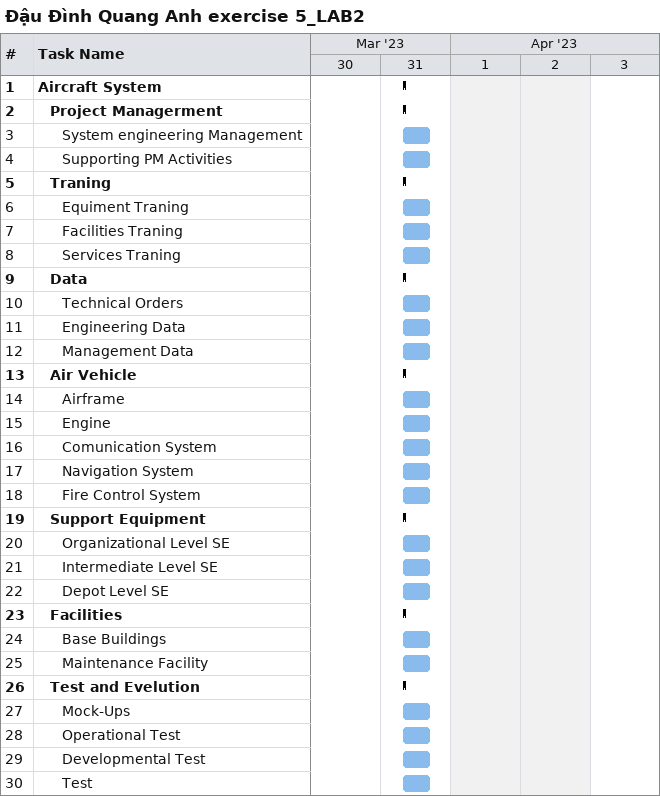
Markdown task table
Đậu Đình Quang Anh exercise 5_LAB2

| ID | Level | Task | Start | Finish |
|---|---|---|---|---|
| 1 | 1 | **Aircraft System** | 2023-03-31 | 2023-03-31 |
| 2 | 2 | **Project Managerment** | 2023-03-31 | 2023-03-31 |
| 3 | 3 | System engineering Management | 2023-03-31 | 2023-03-31 |
| 4 | 3 | Supporting PM Activities | 2023-03-31 | 2023-03-31 |
| 5 | 2 | **Traning** | 2023-03-31 | 2023-03-31 |
| 6 | 3 | Equiment Traning | 2023-03-31 | 2023-03-31 |
| 7 | 3 | Facilities Traning | 2023-03-31 | 2023-03-31 |
| 8 | 3 | Services Traning | 2023-03-31 | 2023-03-31 |
| 9 | 2 | **Data** | 2023-03-31 | 2023-03-31 |
| 10 | 3 | Technical Orders | 2023-03-31 | 2023-03-31 |
| 11 | 3 | Engineering Data | 2023-03-31 | 2023-03-31 |
| 12 | 3 | Management Data | 2023-03-31 | 2023-03-31 |
| 13 | 2 | **Air Vehicle** | 2023-03-31 | 2023-03-31 |
| 14 | 3 | Airframe | 2023-03-31 | 2023-03-31 |
| 15 | 3 | Engine | 2023-03-31 | 2023-03-31 |
| 16 | 3 | Comunication System | 2023-03-31 | 2023-03-31 |
| 17 | 3 | Navigation System | 2023-03-31 | 2023-03-31 |
| 18 | 3 | Fire Control System | 2023-03-31 | 2023-03-31 |
| 19 | 2 | **Support Equipment** | 2023-03-31 | 2023-03-31 |
| 20 | 3 | Organizational Level SE | 2023-03-31 | 2023-03-31 |
| 21 | 3 | Intermediate Level SE | 2023-03-31 | 2023-03-31 |
| 22 | 3 | Depot Level SE | 2023-03-31 | 2023-03-31 |
| 23 | 2 | **Facilities** | 2023-03-31 | 2023-03-31 |
| 24 | 3 | Base Buildings | 2023-03-31 | 2023-03-31 |
| 25 | 3 | Maintenance Facility | 2023-03-31 | 2023-03-31 |
| 26 | 2 | **Test and Evelution** | 2023-03-31 | 2023-03-31 |
| 27 | 3 | Mock-Ups | 2023-03-31 | 2023-03-31 |
| 28 | 3 | Operational Test | 2023-03-31 | 2023-03-31 |
| 29 | 3 | Developmental Test | 2023-03-31 | 2023-03-31 |
| 30 | 3 | Test | 2023-03-31 | 2023-03-31 |
